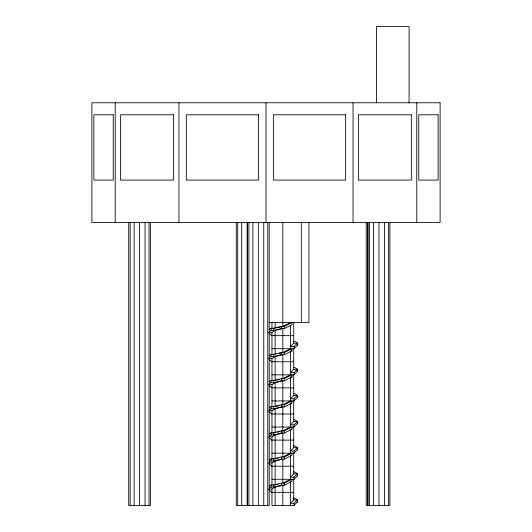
<?xml version="1.0" encoding="UTF-8"?>
<svg xmlns="http://www.w3.org/2000/svg" width="532" height="532" viewBox="0 0 532 532"><rect width="100%" height="100%" fill="white"/><g stroke="black" fill="none" stroke-linecap="round" stroke-linejoin="round"><path stroke-width="0.8" d="M293.711 322.585L293.711 343.226L290.525 346.525L294.043 346.525L297.235 343.226L297.235 345.401L294.043 348.699L271.952 348.699M293.711 348.699L293.711 369.341L290.525 372.639L294.043 372.639L297.235 369.341L297.235 371.516L294.043 374.821L271.952 374.821M293.711 374.821L293.711 395.456L290.525 398.761L294.043 398.761L297.235 395.456L297.235 397.637L294.043 400.935L271.952 400.935M293.711 400.935L293.711 421.577L290.525 424.875L294.043 424.875L297.235 421.577L297.235 423.751L294.043 427.05L271.952 427.05M293.711 427.05L293.711 447.691L290.525 450.99L294.043 450.99L297.235 447.691L297.235 449.866L294.043 453.164L271.952 453.164M293.711 453.164L293.711 473.806L290.525 477.104L294.043 477.104L297.235 473.806L297.235 475.98L294.043 479.285L271.952 479.285M293.711 479.285L293.711 499.92L290.525 503.225L294.043 503.225L297.235 499.92L297.235 502.102L294.043 505.4L271.952 505.4L271.952 489.041L275.137 487.152L282.831 485.27L282.831 505.4M269.205 329.414L271.114 328.277L275.137 328.277L275.137 322.585M269.205 331.589L271.114 330.458L275.137 330.458L282.831 328.57L282.831 352.51L278.981 353.454M268.733 332.34L271.952 332.34L275.137 330.458L275.137 354.398L271.114 354.398L269.205 355.529M269.205 357.704L271.114 356.573L275.137 356.573L282.831 354.684L282.831 378.624L281.295 379.003M268.733 358.462L271.952 358.462L275.137 356.573L275.137 380.513L271.114 380.513L269.205 381.644M269.205 383.818L271.114 382.688L275.137 382.688L282.831 380.806L282.831 404.746L281.295 405.118M268.733 384.576L271.952 384.576L275.137 382.688L275.137 406.628L271.114 406.628L269.205 407.758M269.205 409.939L271.114 408.802L275.137 408.802L282.831 406.92L282.831 430.86L281.295 431.239M268.733 410.691L271.952 410.691L275.137 408.802L275.137 432.742L271.114 432.742L269.205 433.879M269.205 436.054L271.114 434.923L275.137 434.923L282.831 433.035L282.831 456.975L290.525 453.164L290.525 429.224L291.982 429.224L291.982 427.05L284.288 430.86L281.375 430.86L273.681 432.742L273.681 434.923L281.375 433.035L284.288 433.035L291.982 429.224M268.733 436.805L271.952 436.805L275.137 434.923L275.137 458.863L278.216 458.105M269.205 459.994L271.114 458.863L274.332 458.863M269.205 462.168L271.114 461.038L275.137 461.038L282.831 459.149L282.831 483.089L290.525 479.285L290.525 455.345M268.733 462.926L271.952 462.926L275.137 461.038L275.137 484.978L278.216 484.226M269.205 486.108L271.114 484.978L274.332 484.978M269.205 488.29L271.114 487.152L275.137 487.152L275.137 505.4M276.673 327.905L282.831 326.395L290.525 322.585M284.288 326.395L291.982 322.585L291.982 324.759L284.288 328.57L281.375 328.57L273.681 330.458L273.681 328.277L281.375 326.395L284.288 326.395L284.288 328.57M282.831 352.51L290.525 348.699L290.525 325.537M284.288 352.51L291.982 348.699L291.982 350.881L284.288 354.684L281.375 354.684L273.681 356.573L273.681 354.398L281.375 352.51L284.288 352.51L284.288 354.684M282.831 378.624L290.525 374.821L290.525 351.659M284.288 378.624L291.982 374.821L291.982 376.995L284.288 380.806L281.375 380.806L273.681 382.688L273.681 380.513L281.375 378.624L284.288 378.624L284.288 380.806M282.831 404.746L290.525 400.935L290.525 377.773M284.288 404.746L291.982 400.935L291.982 403.11L284.288 406.92L281.375 406.92L273.681 408.802L273.681 406.628L281.375 404.746L284.288 404.746L284.288 406.92M282.831 430.86L290.525 427.05L290.525 403.888M284.288 456.975L291.982 453.164L291.982 455.345L284.288 459.149L281.375 459.149L273.681 461.038L273.681 458.863L281.375 456.975L284.288 456.975L284.288 459.149M284.288 483.089L291.982 479.285L291.982 481.46L284.288 485.27L281.375 485.27L273.681 487.152L273.681 484.978L281.375 483.089L284.288 483.089L284.288 485.27M276.673 380.134L279.752 379.382M275.137 406.628L279.752 405.497M277.445 432.177L279.752 431.612M269.179 322.585L308.946 322.585L308.946 222.476M271.952 335.645L293.711 335.645M293.265 341.338L294.548 341.338L297.734 343.226L297.734 345.401L297.235 345.401M293.711 343.226L297.734 343.226M290.525 350.881L291.982 350.881M271.952 361.76L293.711 361.76M293.265 367.452L294.548 367.452L297.734 369.341L297.734 371.516L297.235 371.516M293.711 369.341L297.734 369.341M290.525 376.995L291.982 376.995M271.952 387.875L293.711 387.875M293.265 393.574L294.548 393.574L297.734 395.456L297.734 397.637L297.235 397.637M293.711 395.456L297.734 395.456M290.525 403.11L291.982 403.11M271.952 413.996L293.711 413.996M293.265 419.688L294.548 419.688L297.734 421.577L297.734 423.751L297.235 423.751M293.711 421.577L297.734 421.577M271.952 440.11L293.711 440.11M293.265 445.803L294.548 445.803L297.734 447.691L297.734 449.866L297.235 449.866M293.711 447.691L297.734 447.691M271.952 466.225L293.711 466.225M293.265 471.917L294.548 471.917L297.734 473.806L297.734 475.98L297.235 475.98M293.711 473.806L297.734 473.806M268.733 489.041L271.952 489.041M271.952 492.339L293.711 492.339M293.265 498.038L294.548 498.038L297.734 499.92L297.734 502.102L297.235 502.102M293.711 499.92L297.734 499.92M268.959 332.892L271.619 335.645M268.959 359.007L271.619 361.76M268.959 385.128L271.619 387.875M268.959 411.243L271.619 413.996M268.959 437.357L271.619 440.11M268.959 463.472L271.619 466.225M268.959 489.593L271.619 492.339M416.782 102.776L416.782 222.476M409.075 102.776L409.075 26.6L376.43 26.6L376.43 102.776M389.87 222.476L389.87 505.4L366.202 505.4L366.202 222.476M388.413 222.476L388.413 505.4M384.43 222.476L384.43 505.4M378.983 222.476L378.983 505.4M373.544 222.476L373.544 505.4M369.56 222.476L369.56 505.4M368.104 222.476L368.104 505.4M367.665 222.476L367.665 505.4M353.055 102.776L353.055 222.476M301.298 222.476L301.298 322.585M294.043 346.525L294.043 348.699M294.043 372.639L294.043 374.821M294.043 398.761L294.043 400.935M294.043 424.875L294.043 427.05M294.043 450.99L294.043 453.164M294.043 477.104L294.043 479.285M294.043 503.225L294.043 505.4M290.525 481.46L290.525 505.4M284.288 430.86L284.288 433.035M282.831 222.476L282.831 326.395M281.375 326.395L281.375 328.57M281.375 352.51L281.375 354.684M281.375 378.624L281.375 380.806M281.375 404.746L281.375 406.92M281.375 430.86L281.375 433.035M281.375 456.975L281.375 459.149M281.375 483.089L281.375 485.27M271.952 322.585L271.952 328.65M271.952 332.34L271.952 354.764M271.952 358.462L271.952 380.885M271.952 384.576L271.952 407M271.952 410.691L271.952 433.115M271.952 436.805L271.952 459.229M271.952 462.926L271.952 485.35M271.114 328.277L271.114 330.458M271.114 354.398L271.114 356.573M271.114 380.513L271.114 382.688M271.114 406.628L271.114 408.802M271.114 432.742L271.114 434.923M271.114 458.863L271.114 461.038M271.114 484.978L271.114 487.152M269.219 222.476L269.219 505.4L236.268 505.4L236.268 222.476M267.756 222.476L267.756 505.4M266 102.776L266 222.476M263.772 222.476L263.772 505.4M258.333 222.476L258.333 505.4M252.893 222.476L252.893 505.4M248.91 222.476L248.91 505.4M247.453 222.476L247.453 505.4M247.147 222.476L247.147 505.4M241.708 222.476L241.708 505.4M237.724 222.476L237.724 505.4M178.945 102.776L178.945 222.476M150.47 222.476L150.47 505.4L128.704 505.4L128.704 222.476M149.013 222.476L149.013 505.4M145.03 222.476L145.03 505.4M139.584 222.476L139.584 505.4M134.144 222.476L134.144 505.4M130.16 222.476L130.16 505.4M115.218 102.776L115.218 222.476M440.11 102.776L91.89 102.776L91.89 222.476L440.11 222.476L440.11 102.776M113.23 114.792L93.871 114.792L93.871 180.082L113.23 180.082L113.23 114.792M173.512 114.792L120.624 114.792L120.624 180.082L173.512 180.082L173.512 114.792M258.579 114.792L186.326 114.792L186.326 180.082L258.579 180.082L258.579 114.792M345.634 114.792L273.382 114.792L273.382 180.082L345.634 180.082L345.634 114.792M411.349 114.792L358.462 114.792L358.462 180.082L411.349 180.082L411.349 114.792M438.122 114.792L418.764 114.792L418.764 180.082L438.122 180.082L438.122 114.792"/></g></svg>
